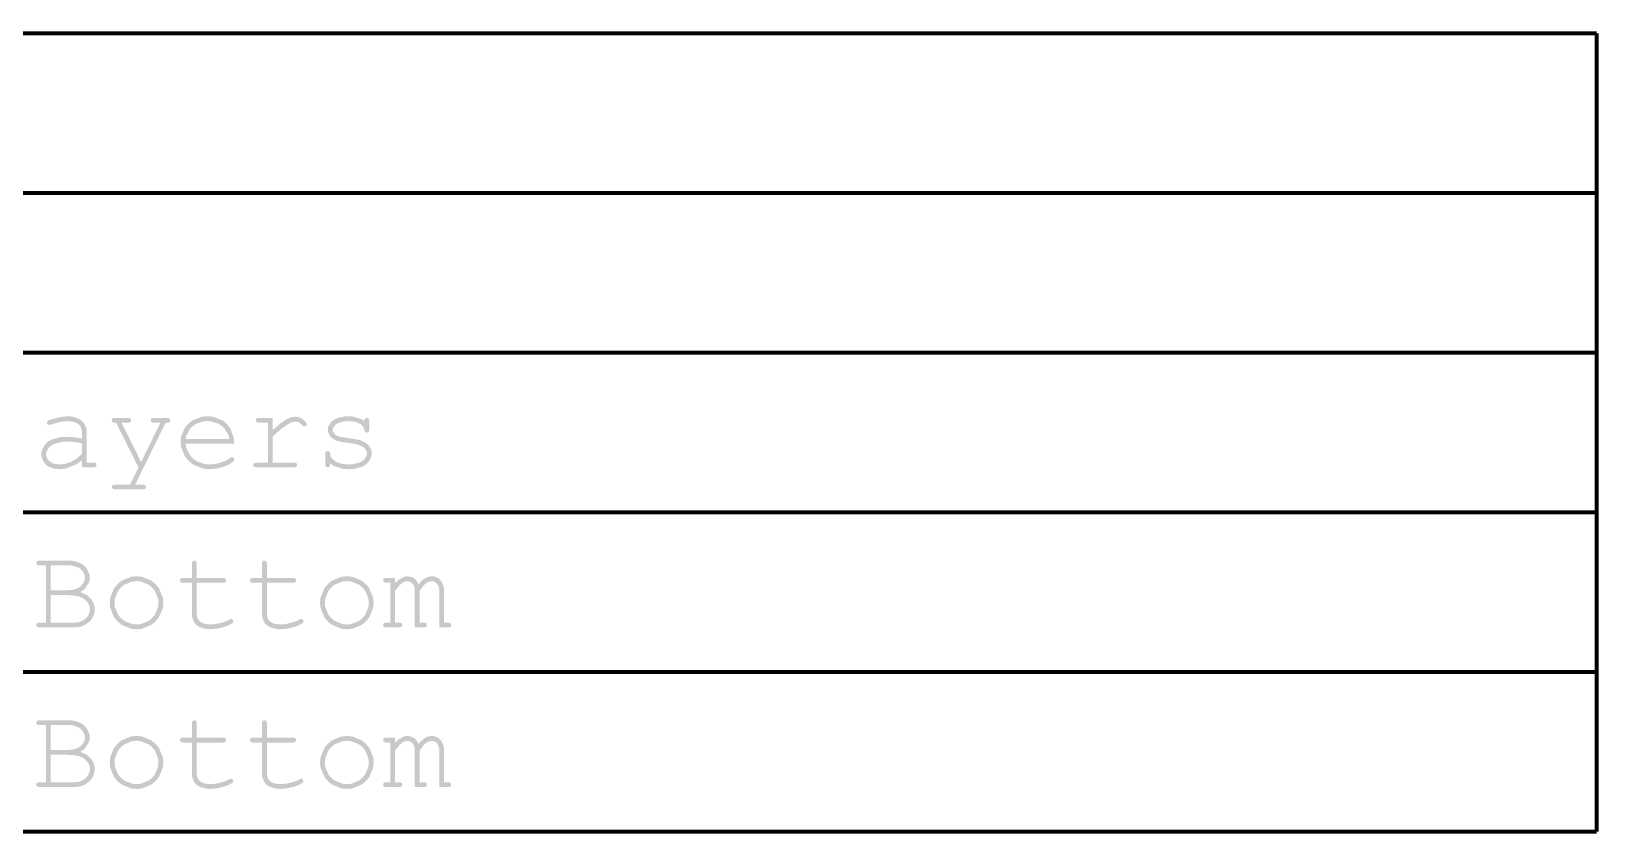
# Model space of a CAD drawing. Extents: x -5 to 272, y 7 to 75.
# Drawn here: x 231.8 to 272.04, y 54.26 to 74.86 of the extents above; entities that cross this region are included whole.
import ezdxf

# ---------------------------------------------------------------- set-up
doc = ezdxf.new("R2010")
doc.units = 0
doc.layers.add('DRILL_SYMBOLS', color=255, linetype='CONTINUOUS')

msp = doc.modelspace()

# ---------------------------------------------------------------- hatches: boundary and pattern name
at = {"layer": 'DRILL_SYMBOLS'}
for points in [[(233.093174, 63.665713), (233.093174, 63.842959), (232.956852, 63.744275), (232.670475, 63.631493), (232.52042, 63.617396), (232.415867, 63.624398), (232.243015, 63.680417), (232.174717, 63.729433), (232.120243, 63.788622), (232.057987, 63.925951), (232.050205, 64.004091), (232.060459, 64.090609), (232.14249, 64.246615), (232.214267, 64.316103), (232.305729, 64.374422), (232.545231, 64.441073), (232.693271, 64.449404), (232.781894, 64.446657), (232.877842, 64.438418), (232.981479, 64.424318), (233.093174, 64.403994), (233.093174, 64.603213), (233.069736, 64.697695), (232.999424, 64.778994), (232.882236, 64.835024), (232.718174, 64.853701), (232.545688, 64.832827), (232.315342, 64.770205), (232.27689, 64.759218), (232.255283, 64.755556), (232.233494, 64.759951), (232.215, 64.773134), (232.202366, 64.79291), (232.198154, 64.81708), (232.201816, 64.839419), (232.212803, 64.85663), (232.264438, 64.882631), (232.37833, 64.916689), (232.579014, 64.962832), (232.724033, 64.978213), (232.834079, 64.971026), (233.01572, 64.91353), (233.087314, 64.863222), (233.144352, 64.80385), (233.209537, 64.673845), (233.217685, 64.603213), (233.217685, 63.788759), (233.093174, 64.278017), (233.004184, 64.299624), (232.910068, 64.314638), (232.810825, 64.323427), (232.706455, 64.326357), (232.579746, 64.319124), (232.370273, 64.261263), (232.28751, 64.210634), (232.237522, 64.165316), (232.180393, 64.062044), (232.173252, 64.004091), (232.195041, 63.901552), (232.26041, 63.816591), (232.367527, 63.759463), (232.51456, 63.74042), (232.668552, 63.75635), (232.811191, 63.80414), (232.950168, 63.886721), (233.093174, 64.007021), (233.093174, 64.278017), (233.217685, 63.788759), (233.381748, 63.788759), (233.420566, 63.784548), (233.446201, 63.771914), (233.460483, 63.752321), (233.465244, 63.727236), (233.460483, 63.703066), (233.446201, 63.683291), (233.420566, 63.670107), (233.381748, 63.665713)], [(234.547764, 63.665713), (233.976475, 64.809755), (233.939853, 64.809755), (233.902134, 64.81415), (233.876865, 64.827334), (233.862583, 64.847109), (233.857822, 64.871279), (233.860203, 64.889406), (233.867344, 64.905703), (233.87833, 64.918886), (233.892246, 64.927675), (233.911838, 64.932619), (233.939853, 64.934267), (234.276767, 64.934267), (234.314487, 64.929873), (234.339756, 64.916689), (234.354038, 64.896547), (234.358799, 64.871279), (234.354038, 64.847109), (234.339756, 64.827334), (234.314487, 64.81415), (234.276767, 64.809755), (234.11124, 64.809755), (234.613682, 63.800478), (235.108799, 64.809755), (234.943271, 64.809755), (234.905552, 64.81415), (234.880283, 64.827334), (234.866001, 64.847475), (234.86124, 64.872744), (234.866001, 64.896914), (234.880283, 64.916689), (234.905552, 64.929873), (234.943271, 64.934267), (235.278721, 64.934267), (235.317539, 64.929873), (235.343174, 64.916689), (235.357456, 64.896547), (235.362217, 64.871279), (235.359287, 64.852968), (235.350498, 64.836123), (235.338047, 64.822756), (235.324131, 64.814882), (235.296299, 64.811037), (235.2421, 64.809755), (234.462803, 63.223353), (234.654697, 63.223353), (234.692417, 63.219141), (234.717685, 63.206507), (234.731968, 63.186915), (234.736728, 63.161829), (234.731968, 63.137659), (234.717685, 63.117884), (234.692417, 63.1047), (234.654697, 63.100306), (233.945713, 63.100306), (233.907993, 63.104517), (233.882725, 63.117151), (233.868442, 63.136744), (233.863682, 63.161829), (233.868442, 63.186915), (233.882725, 63.206507), (233.907993, 63.219141), (233.945713, 63.223353), (234.330967, 63.223353)], [(237.005771, 64.270693), (235.751865, 64.270693), (235.776447, 64.157122), (235.876423, 63.964861), (235.951816, 63.886171), (236.040668, 63.822405), (236.24831, 63.749529), (236.3671, 63.74042), (236.508091, 63.751772), (236.655674, 63.78583), (236.792637, 63.838564), (236.901767, 63.905947), (236.927768, 63.922426), (236.950107, 63.92792), (236.97208, 63.923342), (236.991123, 63.909609), (237.004307, 63.88965), (237.008701, 63.866396), (237.002842, 63.84186), (236.985264, 63.818056), (236.887668, 63.747194), (236.735508, 63.681093), (236.553684, 63.63332), (236.3671, 63.617396), (236.215442, 63.630349), (235.951404, 63.733975), (235.839023, 63.824648), (235.746418, 63.933733), (235.640583, 64.184588), (235.627353, 64.326357), (235.639759, 64.455629), (235.739002, 64.68561), (235.82584, 64.786318), (235.930988, 64.870272), (236.176716, 64.966219), (236.317295, 64.978213), (236.46149, 64.965899), (236.709781, 64.867388), (236.813877, 64.781191), (236.898929, 64.675402), (236.88126, 64.395205), (236.855488, 64.492251), (236.759174, 64.657778), (236.688633, 64.726259), (236.606922, 64.782015), (236.421253, 64.845736), (236.317295, 64.853701), (236.213382, 64.845827), (236.02808, 64.782839), (235.946689, 64.727724), (235.876377, 64.659701), (235.779697, 64.493441), (235.75333, 64.395205), (236.88126, 64.395205), (236.898929, 64.675402), (236.994877, 64.420153)], [(237.993076, 64.934267), (237.993076, 64.62372), (238.203098, 64.801882), (238.352695, 64.902773), (238.467502, 64.949465), (238.573154, 64.965029), (238.679172, 64.946535), (238.7775, 64.891054), (238.848362, 64.826052), (238.871982, 64.778994), (238.867405, 64.753542), (238.853672, 64.732851), (238.832981, 64.719118), (238.807529, 64.714541), (238.793979, 64.715822), (238.782627, 64.719668), (238.767978, 64.730471), (238.744541, 64.752627), (238.696567, 64.795839), (238.655185, 64.822939), (238.617466, 64.837221), (238.580478, 64.841982), (238.491672, 64.825869), (238.386387, 64.777529), (238.231296, 64.666567), (237.993076, 64.462588), (237.993076, 63.788759), (238.537998, 63.788759), (238.576816, 63.784548), (238.602451, 63.771914), (238.616733, 63.752321), (238.621494, 63.727236), (238.616733, 63.703066), (238.602451, 63.683291), (238.576816, 63.670107), (238.537998, 63.665713), (237.572666, 63.665713), (237.534946, 63.669924), (237.509678, 63.682558), (237.495395, 63.701784), (237.490635, 63.725771), (237.495212, 63.748659), (237.508945, 63.767519), (237.534031, 63.780153), (237.572666, 63.784365), (237.870029, 63.784365), (237.870029, 64.809755), (237.642978, 64.809755), (237.605259, 64.81415), (237.57999, 64.827334), (237.565708, 64.847475), (237.560947, 64.872744), (237.565525, 64.896914), (237.579258, 64.916689), (237.604343, 64.929873), (237.642978, 64.934267)], [(240.34708, 64.853701), (240.351475, 64.890322), (240.364658, 64.915224), (240.384433, 64.929506), (240.408603, 64.934267), (240.433872, 64.929506), (240.454014, 64.915224), (240.467197, 64.889589), (240.471592, 64.850771), (240.471592, 64.639834), (240.467197, 64.602114), (240.454014, 64.576845), (240.433872, 64.562563), (240.408603, 64.557802), (240.385715, 64.561831), (240.366855, 64.573916), (240.353489, 64.595156), (240.34708, 64.62665), (240.31998, 64.70685), (240.25626, 64.77167), (240.116733, 64.833193), (239.938389, 64.853701), (239.840885, 64.848482), (239.680485, 64.806734), (239.617588, 64.770205), (239.552768, 64.703554), (239.531162, 64.62958), (239.537571, 64.587465), (239.58884, 64.514223), (239.633701, 64.483095), (239.735508, 64.44684), (239.900303, 64.420107), (240.117466, 64.390444), (240.25626, 64.357119), (240.380222, 64.295962), (240.46793, 64.215029), (240.520115, 64.120546), (240.53751, 64.01874), (240.52808, 63.942522), (240.45264, 63.802996), (240.386631, 63.739687), (240.302402, 63.686185), (240.081211, 63.625039), (239.944248, 63.617396), (239.805088, 63.626641), (239.566318, 63.700604), (239.466709, 63.765322), (239.465244, 63.724306), (239.46085, 63.700869), (239.45261, 63.687319), (239.439609, 63.675966), (239.423313, 63.668276), (239.405185, 63.665713), (239.381016, 63.670473), (239.36124, 63.684755), (239.348057, 63.710024), (239.343662, 63.747744), (239.343662, 64.001162), (239.347873, 64.038881), (239.360508, 64.06415), (239.3801, 64.078432), (239.405185, 64.083193), (239.429538, 64.078615), (239.449863, 64.064882), (239.463596, 64.043459), (239.468174, 64.01581), (239.476597, 63.953921), (239.501865, 63.903017), (239.568332, 63.838747), (239.665195, 63.786562), (239.78989, 63.751955), (239.939853, 63.74042), (240.05228, 63.746004), (240.230991, 63.790682), (240.297275, 63.829775), (240.348545, 63.875094), (240.407139, 63.969576), (240.414463, 64.01874), (240.407047, 64.073031), (240.347721, 64.164583), (240.29581, 64.201845), (240.148411, 64.25934), (239.946445, 64.29413), (239.749607, 64.32123), (239.617588, 64.355654), (239.528965, 64.403261), (239.462314, 64.469912), (239.420566, 64.549013), (239.40665, 64.633974), (239.416355, 64.709002), (239.493992, 64.834612), (239.561924, 64.885195), (239.643314, 64.92589), (239.828617, 64.972399), (239.932529, 64.978213), (240.05402, 64.970431), (240.261295, 64.908175)], [(232.170127, 59.679237), (232.915732, 59.679237), (233.026694, 59.692421), (233.122275, 59.731972), (233.199546, 59.790932), (233.255576, 59.862343), (233.289634, 59.941444), (233.300986, 60.023476), (233.28469, 60.115761), (233.235801, 60.205116), (233.157981, 60.282387), (233.054893, 60.338417), (232.917197, 60.372475), (232.735557, 60.383827), (232.293174, 60.383827), (232.293174, 59.679237), (232.170127, 59.679237), (232.170127, 61.147011), (232.0046, 61.147011), (231.96688, 61.151222), (231.941611, 61.163857), (231.927329, 61.183449), (231.922568, 61.208534), (231.927329, 61.23362), (231.941611, 61.253212), (231.96688, 61.265846), (232.0046, 61.270058), (232.778037, 61.270058), (232.887671, 61.261772), (233.074805, 61.195488), (233.152305, 61.137489), (233.21543, 61.068321), (233.287574, 60.912682), (233.296592, 60.82621), (233.281486, 60.718819), (233.160636, 60.536446), (233.054893, 60.461464), (232.983115, 60.559608), (233.062583, 60.609779), (233.122275, 60.678261), (233.159629, 60.75663), (233.17208, 60.836464), (233.165305, 60.893181), (233.111106, 60.999748), (233.063682, 61.049599), (233.005363, 61.092217), (232.864005, 61.140923), (232.780967, 61.147011), (232.293174, 61.147011), (232.293174, 60.508339), (232.728232, 60.508339), (232.861533, 60.521156), (232.983115, 60.559608), (233.054893, 60.461464), (233.221152, 60.381264), (233.336143, 60.278358), (233.403159, 60.158241), (233.425498, 60.026405), (233.41085, 59.908669), (233.366904, 59.801552), (233.292747, 59.707253), (233.187461, 59.627968), (233.061301, 59.574135), (232.924521, 59.556191), (232.0046, 59.556191), (231.96688, 59.560585), (231.941611, 59.573769), (231.927329, 59.593544), (231.922568, 59.617714), (231.927329, 59.642799), (231.941611, 59.662392), (231.96688, 59.675026), (232.0046, 59.679237)], [(236.043174, 60.824745), (236.711143, 60.824745), (236.748862, 60.820351), (236.774131, 60.807167), (236.788413, 60.787025), (236.793174, 60.761757), (236.788413, 60.737587), (236.774131, 60.717812), (236.748862, 60.704628), (236.711143, 60.700233), (236.043174, 60.700233), (236.043174, 59.881386), (236.064597, 59.783241), (236.128867, 59.702675), (236.234519, 59.648842), (236.380088, 59.630898), (236.509727, 59.640236), (236.649619, 59.668251), (236.778525, 59.707985), (236.875205, 59.75248), (236.901938, 59.766762), (236.923545, 59.771523), (236.945518, 59.766945), (236.964561, 59.753212), (236.977744, 59.733253), (236.982139, 59.709999), (236.977378, 59.688759), (236.963096, 59.668983), (236.882712, 59.618629), (236.735312, 59.564247), (236.558249, 59.521967), (236.388877, 59.507874), (236.286704, 59.514189), (236.115317, 59.564715), (236.046104, 59.608925), (235.990348, 59.663857), (235.926627, 59.800087), (235.918662, 59.881386), (235.918662, 60.700233), (235.691611, 60.700233), (235.653892, 60.704628), (235.628623, 60.717812), (235.614341, 60.737953), (235.60958, 60.763222), (235.614341, 60.787392), (235.628623, 60.807167), (235.653892, 60.820351), (235.691611, 60.824745), (235.918662, 60.824745), (235.918662, 61.188026), (235.923057, 61.225746), (235.93624, 61.251015), (235.956016, 61.265297), (235.980186, 61.270058), (236.005454, 61.265297), (236.025596, 61.251015), (236.038779, 61.225746), (236.043174, 61.188026)], [(237.843467, 60.824745), (238.511436, 60.824745), (238.549155, 60.820351), (238.574424, 60.807167), (238.588706, 60.787025), (238.593467, 60.761757), (238.588706, 60.737587), (238.574424, 60.717812), (238.549155, 60.704628), (238.511436, 60.700233), (237.843467, 60.700233), (237.843467, 59.881386), (237.86489, 59.783241), (237.92916, 59.702675), (238.034812, 59.648842), (238.180381, 59.630898), (238.31002, 59.640236), (238.449912, 59.668251), (238.578818, 59.707985), (238.675498, 59.75248), (238.702231, 59.766762), (238.723838, 59.771523), (238.745811, 59.766945), (238.764854, 59.753212), (238.778037, 59.733253), (238.782432, 59.709999), (238.777671, 59.688759), (238.763389, 59.668983), (238.683005, 59.618629), (238.535605, 59.564247), (238.358542, 59.521967), (238.18917, 59.507874), (238.086997, 59.514189), (237.91561, 59.564715), (237.846396, 59.608925), (237.790641, 59.663857), (237.72692, 59.800087), (237.718955, 59.881386), (237.718955, 60.700233), (237.491904, 60.700233), (237.454185, 60.704628), (237.428916, 60.717812), (237.414634, 60.737953), (237.409873, 60.763222), (237.414634, 60.787392), (237.428916, 60.807167), (237.454185, 60.820351), (237.491904, 60.824745), (237.718955, 60.824745), (237.718955, 61.188026), (237.72335, 61.225746), (237.736533, 61.251015), (237.756309, 61.265297), (237.780479, 61.270058), (237.805747, 61.265297), (237.825889, 61.251015), (237.839072, 61.225746), (237.843467, 61.188026)], [(235.183311, 60.187538), (235.170722, 60.05204), (235.070014, 59.811806), (235.058799, 60.187538), (235.048499, 60.298958), (234.966102, 60.495979), (234.894004, 60.581581), (234.807258, 60.652718), (234.607673, 60.734016), (234.494834, 60.744179), (234.381995, 60.733971), (234.18241, 60.652306), (234.095664, 60.580849), (234.023566, 60.495018), (233.941169, 60.298363), (233.930869, 60.187538), (233.941169, 60.077309), (234.023566, 59.88102), (234.095664, 59.79496), (234.18241, 59.723183), (234.381995, 59.641151), (234.494834, 59.630898), (234.607673, 59.641106), (234.807258, 59.722771), (234.894004, 59.794228), (234.966102, 59.880058), (235.048499, 60.076714), (235.058799, 60.187538), (235.070014, 59.811806), (234.981895, 59.707069), (234.876014, 59.619921), (234.633216, 59.520323), (234.496299, 59.507874), (234.358146, 59.520369), (234.114249, 59.620333), (234.008506, 59.707802), (233.920707, 59.812767), (233.820365, 60.052635), (233.807822, 60.187538), (233.820365, 60.323082), (233.920707, 60.563683), (234.008506, 60.668739), (234.114249, 60.756218), (234.358146, 60.856194), (234.496299, 60.868691), (234.633216, 60.856239), (234.876014, 60.75663), (234.981895, 60.669472), (235.070014, 60.564644), (235.170722, 60.323677)], [(240.584189, 60.187538), (240.571601, 60.05204), (240.470893, 59.811806), (240.459678, 60.187538), (240.449378, 60.298958), (240.366981, 60.495979), (240.294883, 60.581581), (240.208137, 60.652718), (240.008552, 60.734016), (239.895713, 60.744179), (239.782874, 60.733971), (239.583289, 60.652306), (239.496543, 60.580849), (239.424445, 60.495018), (239.342048, 60.298363), (239.331748, 60.187538), (239.342048, 60.077309), (239.424445, 59.88102), (239.496543, 59.79496), (239.583289, 59.723183), (239.782874, 59.641151), (239.895713, 59.630898), (240.008552, 59.641106), (240.208137, 59.722771), (240.294883, 59.794228), (240.366981, 59.880058), (240.449378, 60.076714), (240.459678, 60.187538), (240.470893, 59.811806), (240.382773, 59.707069), (240.276893, 59.619921), (240.034095, 59.520323), (239.897178, 59.507874), (239.759025, 59.520369), (239.515128, 59.620333), (239.409385, 59.707802), (239.321586, 59.812767), (239.221244, 60.052635), (239.208701, 60.187538), (239.221244, 60.323082), (239.321586, 60.563683), (239.409385, 60.668739), (239.515128, 60.756218), (239.759025, 60.856194), (239.897178, 60.868691), (240.034095, 60.856239), (240.276893, 60.75663), (240.382773, 60.669472), (240.470893, 60.564644), (240.571601, 60.323677)], [(241.136436, 60.824745), (241.136436, 60.700233), (241.214896, 60.773933), (241.372367, 60.858162), (241.451377, 60.868691), (241.540732, 60.856056), (241.618369, 60.818153), (241.684287, 60.754616), (241.738486, 60.665077), (241.821067, 60.754616), (241.904746, 60.818153), (241.989158, 60.856056), (242.073936, 60.868691), (242.137198, 60.863289), (242.2434, 60.820076), (242.286338, 60.782265), (242.33184, 60.725319), (242.383842, 60.603737), (242.390342, 60.539101), (242.390342, 59.679237), (242.494346, 59.679237), (242.532065, 59.675026), (242.557334, 59.662392), (242.571616, 59.642799), (242.576377, 59.617714), (242.571616, 59.593544), (242.557334, 59.573769), (242.532065, 59.560585), (242.494346, 59.556191), (242.267295, 59.556191), (242.267295, 60.527382), (242.253013, 60.613075), (242.210166, 60.682655), (242.148643, 60.728798), (242.07833, 60.744179), (242.009116, 60.731545), (241.93624, 60.693642), (241.856406, 60.618752), (241.766318, 60.495155), (241.766318, 59.679237), (241.868857, 59.679237), (241.906577, 59.675026), (241.931846, 59.662392), (241.946128, 59.642799), (241.950889, 59.617714), (241.946128, 59.593544), (241.931846, 59.573769), (241.906577, 59.560585), (241.868857, 59.556191), (241.641807, 59.556191), (241.641807, 60.518593), (241.627341, 60.608131), (241.583945, 60.680458), (241.522605, 60.728249), (241.454307, 60.744179), (241.388755, 60.733559), (241.323936, 60.701698), (241.232383, 60.620033), (241.136436, 60.495155), (241.136436, 59.679237), (241.240439, 59.679237), (241.278159, 59.675026), (241.303428, 59.662392), (241.31771, 59.642799), (241.322471, 59.617714), (241.31771, 59.593544), (241.303428, 59.573769), (241.278159, 59.560585), (241.240439, 59.556191), (240.909385, 59.556191), (240.871665, 59.560585), (240.846396, 59.573769), (240.832114, 59.593544), (240.827354, 59.617714), (240.832114, 59.642799), (240.846396, 59.662392), (240.871665, 59.675026), (240.909385, 59.679237), (241.013389, 59.679237), (241.013389, 60.700233), (240.909385, 60.700233), (240.871665, 60.704628), (240.846396, 60.717812), (240.832114, 60.737953), (240.827354, 60.763222), (240.832114, 60.787392), (240.846396, 60.807167), (240.871665, 60.820351), (240.909385, 60.824745)], [(232.170127, 55.579237), (232.915732, 55.579237), (233.026694, 55.592421), (233.122275, 55.631972), (233.199546, 55.690932), (233.255576, 55.762343), (233.289634, 55.841444), (233.300986, 55.923476), (233.28469, 56.015761), (233.235801, 56.105116), (233.157981, 56.182387), (233.054893, 56.238417), (232.917197, 56.272475), (232.735557, 56.283827), (232.293174, 56.283827), (232.293174, 55.579237), (232.170127, 55.579237), (232.170127, 57.047011), (232.0046, 57.047011), (231.96688, 57.051222), (231.941611, 57.063857), (231.927329, 57.083449), (231.922568, 57.108534), (231.927329, 57.13362), (231.941611, 57.153212), (231.96688, 57.165846), (232.0046, 57.170058), (232.778037, 57.170058), (232.887671, 57.161772), (233.074805, 57.095488), (233.152305, 57.037489), (233.21543, 56.968321), (233.287574, 56.812682), (233.296592, 56.72621), (233.281486, 56.618819), (233.160636, 56.436446), (233.054893, 56.361464), (232.983115, 56.459608), (233.062583, 56.509779), (233.122275, 56.578261), (233.159629, 56.65663), (233.17208, 56.736464), (233.165305, 56.793181), (233.111106, 56.899748), (233.063682, 56.949599), (233.005363, 56.992217), (232.864005, 57.040923), (232.780967, 57.047011), (232.293174, 57.047011), (232.293174, 56.408339), (232.728232, 56.408339), (232.861533, 56.421156), (232.983115, 56.459608), (233.054893, 56.361464), (233.221152, 56.281264), (233.336143, 56.178358), (233.403159, 56.058241), (233.425498, 55.926405), (233.41085, 55.808669), (233.366904, 55.701552), (233.292747, 55.607253), (233.187461, 55.527968), (233.061301, 55.474135), (232.924521, 55.456191), (232.0046, 55.456191), (231.96688, 55.460585), (231.941611, 55.473769), (231.927329, 55.493544), (231.922568, 55.517714), (231.927329, 55.542799), (231.941611, 55.562392), (231.96688, 55.575026), (232.0046, 55.579237)], [(236.043174, 56.724745), (236.711143, 56.724745), (236.748862, 56.720351), (236.774131, 56.707167), (236.788413, 56.687025), (236.793174, 56.661757), (236.788413, 56.637587), (236.774131, 56.617812), (236.748862, 56.604628), (236.711143, 56.600233), (236.043174, 56.600233), (236.043174, 55.781386), (236.064597, 55.683241), (236.128867, 55.602675), (236.234519, 55.548842), (236.380088, 55.530898), (236.509727, 55.540236), (236.649619, 55.568251), (236.778525, 55.607985), (236.875205, 55.65248), (236.901938, 55.666762), (236.923545, 55.671523), (236.945518, 55.666945), (236.964561, 55.653212), (236.977744, 55.633253), (236.982139, 55.609999), (236.977378, 55.588759), (236.963096, 55.568983), (236.882712, 55.518629), (236.735312, 55.464247), (236.558249, 55.421967), (236.388877, 55.407874), (236.286704, 55.414189), (236.115317, 55.464715), (236.046104, 55.508925), (235.990348, 55.563857), (235.926627, 55.700087), (235.918662, 55.781386), (235.918662, 56.600233), (235.691611, 56.600233), (235.653892, 56.604628), (235.628623, 56.617812), (235.614341, 56.637953), (235.60958, 56.663222), (235.614341, 56.687392), (235.628623, 56.707167), (235.653892, 56.720351), (235.691611, 56.724745), (235.918662, 56.724745), (235.918662, 57.088026), (235.923057, 57.125746), (235.93624, 57.151015), (235.956016, 57.165297), (235.980186, 57.170058), (236.005454, 57.165297), (236.025596, 57.151015), (236.038779, 57.125746), (236.043174, 57.088026)], [(237.843467, 56.724745), (238.511436, 56.724745), (238.549155, 56.720351), (238.574424, 56.707167), (238.588706, 56.687025), (238.593467, 56.661757), (238.588706, 56.637587), (238.574424, 56.617812), (238.549155, 56.604628), (238.511436, 56.600233), (237.843467, 56.600233), (237.843467, 55.781386), (237.86489, 55.683241), (237.92916, 55.602675), (238.034812, 55.548842), (238.180381, 55.530898), (238.31002, 55.540236), (238.449912, 55.568251), (238.578818, 55.607985), (238.675498, 55.65248), (238.702231, 55.666762), (238.723838, 55.671523), (238.745811, 55.666945), (238.764854, 55.653212), (238.778037, 55.633253), (238.782432, 55.609999), (238.777671, 55.588759), (238.763389, 55.568983), (238.683005, 55.518629), (238.535605, 55.464247), (238.358542, 55.421967), (238.18917, 55.407874), (238.086997, 55.414189), (237.91561, 55.464715), (237.846396, 55.508925), (237.790641, 55.563857), (237.72692, 55.700087), (237.718955, 55.781386), (237.718955, 56.600233), (237.491904, 56.600233), (237.454185, 56.604628), (237.428916, 56.617812), (237.414634, 56.637953), (237.409873, 56.663222), (237.414634, 56.687392), (237.428916, 56.707167), (237.454185, 56.720351), (237.491904, 56.724745), (237.718955, 56.724745), (237.718955, 57.088026), (237.72335, 57.125746), (237.736533, 57.151015), (237.756309, 57.165297), (237.780479, 57.170058), (237.805747, 57.165297), (237.825889, 57.151015), (237.839072, 57.125746), (237.843467, 57.088026)], [(235.183311, 56.087538), (235.170722, 55.95204), (235.070014, 55.711806), (235.058799, 56.087538), (235.048499, 56.198958), (234.966102, 56.395979), (234.894004, 56.481581), (234.807258, 56.552718), (234.607673, 56.634016), (234.494834, 56.644179), (234.381995, 56.633971), (234.18241, 56.552306), (234.095664, 56.480849), (234.023566, 56.395018), (233.941169, 56.198363), (233.930869, 56.087538), (233.941169, 55.977309), (234.023566, 55.78102), (234.095664, 55.69496), (234.18241, 55.623183), (234.381995, 55.541151), (234.494834, 55.530898), (234.607673, 55.541106), (234.807258, 55.622771), (234.894004, 55.694228), (234.966102, 55.780058), (235.048499, 55.976714), (235.058799, 56.087538), (235.070014, 55.711806), (234.981895, 55.607069), (234.876014, 55.519921), (234.633216, 55.420323), (234.496299, 55.407874), (234.358146, 55.420369), (234.114249, 55.520333), (234.008506, 55.607802), (233.920707, 55.712767), (233.820365, 55.952635), (233.807822, 56.087538), (233.820365, 56.223082), (233.920707, 56.463683), (234.008506, 56.568739), (234.114249, 56.656218), (234.358146, 56.756194), (234.496299, 56.768691), (234.633216, 56.756239), (234.876014, 56.65663), (234.981895, 56.569472), (235.070014, 56.464644), (235.170722, 56.223677)], [(240.584189, 56.087538), (240.571601, 55.95204), (240.470893, 55.711806), (240.459678, 56.087538), (240.449378, 56.198958), (240.366981, 56.395979), (240.294883, 56.481581), (240.208137, 56.552718), (240.008552, 56.634016), (239.895713, 56.644179), (239.782874, 56.633971), (239.583289, 56.552306), (239.496543, 56.480849), (239.424445, 56.395018), (239.342048, 56.198363), (239.331748, 56.087538), (239.342048, 55.977309), (239.424445, 55.78102), (239.496543, 55.69496), (239.583289, 55.623183), (239.782874, 55.541151), (239.895713, 55.530898), (240.008552, 55.541106), (240.208137, 55.622771), (240.294883, 55.694228), (240.366981, 55.780058), (240.449378, 55.976714), (240.459678, 56.087538), (240.470893, 55.711806), (240.382773, 55.607069), (240.276893, 55.519921), (240.034095, 55.420323), (239.897178, 55.407874), (239.759025, 55.420369), (239.515128, 55.520333), (239.409385, 55.607802), (239.321586, 55.712767), (239.221244, 55.952635), (239.208701, 56.087538), (239.221244, 56.223082), (239.321586, 56.463683), (239.409385, 56.568739), (239.515128, 56.656218), (239.759025, 56.756194), (239.897178, 56.768691), (240.034095, 56.756239), (240.276893, 56.65663), (240.382773, 56.569472), (240.470893, 56.464644), (240.571601, 56.223677)], [(241.136436, 56.724745), (241.136436, 56.600233), (241.214896, 56.673933), (241.372367, 56.758162), (241.451377, 56.768691), (241.540732, 56.756056), (241.618369, 56.718153), (241.684287, 56.654616), (241.738486, 56.565077), (241.821067, 56.654616), (241.904746, 56.718153), (241.989158, 56.756056), (242.073936, 56.768691), (242.137198, 56.763289), (242.2434, 56.720076), (242.286338, 56.682265), (242.33184, 56.625319), (242.383842, 56.503737), (242.390342, 56.439101), (242.390342, 55.579237), (242.494346, 55.579237), (242.532065, 55.575026), (242.557334, 55.562392), (242.571616, 55.542799), (242.576377, 55.517714), (242.571616, 55.493544), (242.557334, 55.473769), (242.532065, 55.460585), (242.494346, 55.456191), (242.267295, 55.456191), (242.267295, 56.427382), (242.253013, 56.513075), (242.210166, 56.582655), (242.148643, 56.628798), (242.07833, 56.644179), (242.009116, 56.631545), (241.93624, 56.593642), (241.856406, 56.518752), (241.766318, 56.395155), (241.766318, 55.579237), (241.868857, 55.579237), (241.906577, 55.575026), (241.931846, 55.562392), (241.946128, 55.542799), (241.950889, 55.517714), (241.946128, 55.493544), (241.931846, 55.473769), (241.906577, 55.460585), (241.868857, 55.456191), (241.641807, 55.456191), (241.641807, 56.418593), (241.627341, 56.508131), (241.583945, 56.580458), (241.522605, 56.628249), (241.454307, 56.644179), (241.388755, 56.633559), (241.323936, 56.601698), (241.232383, 56.520033), (241.136436, 56.395155), (241.136436, 55.579237), (241.240439, 55.579237), (241.278159, 55.575026), (241.303428, 55.562392), (241.31771, 55.542799), (241.322471, 55.517714), (241.31771, 55.493544), (241.303428, 55.473769), (241.278159, 55.460585), (241.240439, 55.456191), (240.909385, 55.456191), (240.871665, 55.460585), (240.846396, 55.473769), (240.832114, 55.493544), (240.827354, 55.517714), (240.832114, 55.542799), (240.846396, 55.562392), (240.871665, 55.575026), (240.909385, 55.579237), (241.013389, 55.579237), (241.013389, 56.600233), (240.909385, 56.600233), (240.871665, 56.604628), (240.846396, 56.617812), (240.832114, 56.637953), (240.827354, 56.663222), (240.832114, 56.687392), (240.846396, 56.707167), (240.871665, 56.720351), (240.909385, 56.724745)]]:
    msp.add_hatch(color=7, dxfattribs=at).paths.add_polyline_path(points)

# ---------------------------------------------------------------- linework, layer by layer
at = {"layer": 'DRILL_SYMBOLS', "color": 7}
for points, const_width in [([(271.989854, 74.81), (115.384, 74.81)], 0.1), ([(271.989854, 54.31), (271.989854, 74.81)], 0.1), ([(115.384, 70.71), (271.989854, 70.71)], 0.1), ([(115.384, 66.61), (271.989854, 66.61)], 0.1), ([(271.989854, 66.61), (271.989854, 54.31)], 0.1), ([(233.093174, 63.665713), (233.093174, 63.842959), (232.956852, 63.744275), (232.670475, 63.631493), (232.52042, 63.617396), (232.415867, 63.624398), (232.243015, 63.680417), (232.174717, 63.729433), (232.120243, 63.788622), (232.057987, 63.925951), (232.050205, 64.004091), (232.060459, 64.090609), (232.14249, 64.246615), (232.214267, 64.316103), (232.305729, 64.374422), (232.545231, 64.441073), (232.693271, 64.449404), (232.781894, 64.446657), (232.877842, 64.438418), (232.981479, 64.424318), (233.093174, 64.403994), (233.093174, 64.603213), (233.069736, 64.697695), (232.999424, 64.778994), (232.882236, 64.835024), (232.718174, 64.853701), (232.545688, 64.832827), (232.315342, 64.770205), (232.27689, 64.759218), (232.255283, 64.755556), (232.233494, 64.759951), (232.215, 64.773134), (232.202366, 64.79291), (232.198154, 64.81708), (232.201816, 64.839419), (232.212803, 64.85663), (232.264438, 64.882631), (232.37833, 64.916689), (232.579014, 64.962832), (232.724033, 64.978213), (232.834079, 64.971026), (233.01572, 64.91353), (233.087314, 64.863222), (233.144352, 64.80385), (233.209537, 64.673845), (233.217685, 64.603213), (233.217685, 63.788759), (233.093174, 64.278017), (233.004184, 64.299624), (232.910068, 64.314638), (232.810825, 64.323427), (232.706455, 64.326357), (232.579746, 64.319124), (232.370273, 64.261263), (232.28751, 64.210634), (232.237522, 64.165316), (232.180393, 64.062044), (232.173252, 64.004091), (232.195041, 63.901552), (232.26041, 63.816591), (232.367527, 63.759463), (232.51456, 63.74042), (232.668552, 63.75635), (232.811191, 63.80414), (232.950168, 63.886721), (233.093174, 64.007021), (233.093174, 64.278017), (233.217685, 63.788759), (233.381748, 63.788759), (233.420566, 63.784548), (233.446201, 63.771914), (233.460483, 63.752321), (233.465244, 63.727236), (233.460483, 63.703066), (233.446201, 63.683291), (233.420566, 63.670107), (233.381748, 63.665713), (233.093174, 63.665713)], 0.000001), ([(234.547764, 63.665713), (233.976475, 64.809755), (233.939853, 64.809755), (233.902134, 64.81415), (233.876865, 64.827334), (233.862583, 64.847109), (233.857822, 64.871279), (233.860203, 64.889406), (233.867344, 64.905703), (233.87833, 64.918886), (233.892246, 64.927675), (233.911838, 64.932619), (233.939853, 64.934267), (234.276767, 64.934267), (234.314487, 64.929873), (234.339756, 64.916689), (234.354038, 64.896547), (234.358799, 64.871279), (234.354038, 64.847109), (234.339756, 64.827334), (234.314487, 64.81415), (234.276767, 64.809755), (234.11124, 64.809755), (234.613682, 63.800478), (235.108799, 64.809755), (234.943271, 64.809755), (234.905552, 64.81415), (234.880283, 64.827334), (234.866001, 64.847475), (234.86124, 64.872744), (234.866001, 64.896914), (234.880283, 64.916689), (234.905552, 64.929873), (234.943271, 64.934267), (235.278721, 64.934267), (235.317539, 64.929873), (235.343174, 64.916689), (235.357456, 64.896547), (235.362217, 64.871279), (235.359287, 64.852968), (235.350498, 64.836123), (235.338047, 64.822756), (235.324131, 64.814882), (235.296299, 64.811037), (235.2421, 64.809755), (234.462803, 63.223353), (234.654697, 63.223353), (234.692417, 63.219141), (234.717685, 63.206507), (234.731968, 63.186915), (234.736728, 63.161829), (234.731968, 63.137659), (234.717685, 63.117884), (234.692417, 63.1047), (234.654697, 63.100306), (233.945713, 63.100306), (233.907993, 63.104517), (233.882725, 63.117151), (233.868442, 63.136744), (233.863682, 63.161829), (233.868442, 63.186915), (233.882725, 63.206507), (233.907993, 63.219141), (233.945713, 63.223353), (234.330967, 63.223353), (234.547764, 63.665713)], 0.000001), ([(237.005771, 64.270693), (235.751865, 64.270693), (235.776447, 64.157122), (235.876423, 63.964861), (235.951816, 63.886171), (236.040668, 63.822405), (236.24831, 63.749529), (236.3671, 63.74042), (236.508091, 63.751772), (236.655674, 63.78583), (236.792637, 63.838564), (236.901767, 63.905947), (236.927768, 63.922426), (236.950107, 63.92792), (236.97208, 63.923342), (236.991123, 63.909609), (237.004307, 63.88965), (237.008701, 63.866396), (237.002842, 63.84186), (236.985264, 63.818056), (236.887668, 63.747194), (236.735508, 63.681093), (236.553684, 63.63332), (236.3671, 63.617396), (236.215442, 63.630349), (235.951404, 63.733975), (235.839023, 63.824648), (235.746418, 63.933733), (235.640583, 64.184588), (235.627353, 64.326357), (235.639759, 64.455629), (235.739002, 64.68561), (235.82584, 64.786318), (235.930988, 64.870272), (236.176716, 64.966219), (236.317295, 64.978213), (236.46149, 64.965899), (236.709781, 64.867388), (236.813877, 64.781191), (236.898929, 64.675402), (236.88126, 64.395205), (236.855488, 64.492251), (236.759174, 64.657778), (236.688633, 64.726259), (236.606922, 64.782015), (236.421253, 64.845736), (236.317295, 64.853701), (236.213382, 64.845827), (236.02808, 64.782839), (235.946689, 64.727724), (235.876377, 64.659701), (235.779697, 64.493441), (235.75333, 64.395205), (236.88126, 64.395205), (236.898929, 64.675402), (236.994877, 64.420153), (237.005771, 64.270693)], 0.000001), ([(237.993076, 64.934267), (237.993076, 64.62372), (238.203098, 64.801882), (238.352695, 64.902773), (238.467502, 64.949465), (238.573154, 64.965029), (238.679172, 64.946535), (238.7775, 64.891054), (238.848362, 64.826052), (238.871982, 64.778994), (238.867405, 64.753542), (238.853672, 64.732851), (238.832981, 64.719118), (238.807529, 64.714541), (238.793979, 64.715822), (238.782627, 64.719668), (238.767978, 64.730471), (238.744541, 64.752627), (238.696567, 64.795839), (238.655185, 64.822939), (238.617466, 64.837221), (238.580478, 64.841982), (238.491672, 64.825869), (238.386387, 64.777529), (238.231296, 64.666567), (237.993076, 64.462588), (237.993076, 63.788759), (238.537998, 63.788759), (238.576816, 63.784548), (238.602451, 63.771914), (238.616733, 63.752321), (238.621494, 63.727236), (238.616733, 63.703066), (238.602451, 63.683291), (238.576816, 63.670107), (238.537998, 63.665713), (237.572666, 63.665713), (237.534946, 63.669924), (237.509678, 63.682558), (237.495395, 63.701784), (237.490635, 63.725771), (237.495212, 63.748659), (237.508945, 63.767519), (237.534031, 63.780153), (237.572666, 63.784365), (237.870029, 63.784365), (237.870029, 64.809755), (237.642978, 64.809755), (237.605259, 64.81415), (237.57999, 64.827334), (237.565708, 64.847475), (237.560947, 64.872744), (237.565525, 64.896914), (237.579258, 64.916689), (237.604343, 64.929873), (237.642978, 64.934267), (237.993076, 64.934267)], 0.000001), ([(240.34708, 64.853701), (240.351475, 64.890322), (240.364658, 64.915224), (240.384433, 64.929506), (240.408603, 64.934267), (240.433872, 64.929506), (240.454014, 64.915224), (240.467197, 64.889589), (240.471592, 64.850771), (240.471592, 64.639834), (240.467197, 64.602114), (240.454014, 64.576845), (240.433872, 64.562563), (240.408603, 64.557802), (240.385715, 64.561831), (240.366855, 64.573916), (240.353489, 64.595156), (240.34708, 64.62665), (240.31998, 64.70685), (240.25626, 64.77167), (240.116733, 64.833193), (239.938389, 64.853701), (239.840885, 64.848482), (239.680485, 64.806734), (239.617588, 64.770205), (239.552768, 64.703554), (239.531162, 64.62958), (239.537571, 64.587465), (239.58884, 64.514223), (239.633701, 64.483095), (239.735508, 64.44684), (239.900303, 64.420107), (240.117466, 64.390444), (240.25626, 64.357119), (240.380222, 64.295962), (240.46793, 64.215029), (240.520115, 64.120546), (240.53751, 64.01874), (240.52808, 63.942522), (240.45264, 63.802996), (240.386631, 63.739687), (240.302402, 63.686185), (240.081211, 63.625039), (239.944248, 63.617396), (239.805088, 63.626641), (239.566318, 63.700604), (239.466709, 63.765322), (239.465244, 63.724306), (239.46085, 63.700869), (239.45261, 63.687319), (239.439609, 63.675966), (239.423313, 63.668276), (239.405185, 63.665713), (239.381016, 63.670473), (239.36124, 63.684755), (239.348057, 63.710024), (239.343662, 63.747744), (239.343662, 64.001162), (239.347873, 64.038881), (239.360508, 64.06415), (239.3801, 64.078432), (239.405185, 64.083193), (239.429538, 64.078615), (239.449863, 64.064882), (239.463596, 64.043459), (239.468174, 64.01581), (239.476597, 63.953921), (239.501865, 63.903017), (239.568332, 63.838747), (239.665195, 63.786562), (239.78989, 63.751955), (239.939853, 63.74042), (240.05228, 63.746004), (240.230991, 63.790682), (240.297275, 63.829775), (240.348545, 63.875094), (240.407139, 63.969576), (240.414463, 64.01874), (240.407047, 64.073031), (240.347721, 64.164583), (240.29581, 64.201845), (240.148411, 64.25934), (239.946445, 64.29413), (239.749607, 64.32123), (239.617588, 64.355654), (239.528965, 64.403261), (239.462314, 64.469912), (239.420566, 64.549013), (239.40665, 64.633974), (239.416355, 64.709002), (239.493992, 64.834612), (239.561924, 64.885195), (239.643314, 64.92589), (239.828617, 64.972399), (239.932529, 64.978213), (240.05402, 64.970431), (240.261295, 64.908175), (240.34708, 64.853701)], 0.000001), ([(115.384, 62.51), (271.989854, 62.51)], 0.1), ([(232.170127, 59.679237), (232.915732, 59.679237), (233.026694, 59.692421), (233.122275, 59.731972), (233.199546, 59.790932), (233.255576, 59.862343), (233.289634, 59.941444), (233.300986, 60.023476), (233.28469, 60.115761), (233.235801, 60.205116), (233.157981, 60.282387), (233.054893, 60.338417), (232.917197, 60.372475), (232.735557, 60.383827), (232.293174, 60.383827), (232.293174, 59.679237), (232.170127, 59.679237), (232.170127, 61.147011), (232.0046, 61.147011), (231.96688, 61.151222), (231.941611, 61.163857), (231.927329, 61.183449), (231.922568, 61.208534), (231.927329, 61.23362), (231.941611, 61.253212), (231.96688, 61.265846), (232.0046, 61.270058), (232.778037, 61.270058), (232.887671, 61.261772), (233.074805, 61.195488), (233.152305, 61.137489), (233.21543, 61.068321), (233.287574, 60.912682), (233.296592, 60.82621), (233.281486, 60.718819), (233.160636, 60.536446), (233.054893, 60.461464), (232.983115, 60.559608), (233.062583, 60.609779), (233.122275, 60.678261), (233.159629, 60.75663), (233.17208, 60.836464), (233.165305, 60.893181), (233.111106, 60.999748), (233.063682, 61.049599), (233.005363, 61.092217), (232.864005, 61.140923), (232.780967, 61.147011), (232.293174, 61.147011), (232.293174, 60.508339), (232.728232, 60.508339), (232.861533, 60.521156), (232.983115, 60.559608), (233.054893, 60.461464), (233.221152, 60.381264), (233.336143, 60.278358), (233.403159, 60.158241), (233.425498, 60.026405), (233.41085, 59.908669), (233.366904, 59.801552), (233.292747, 59.707253), (233.187461, 59.627968), (233.061301, 59.574135), (232.924521, 59.556191), (232.0046, 59.556191), (231.96688, 59.560585), (231.941611, 59.573769), (231.927329, 59.593544), (231.922568, 59.617714), (231.927329, 59.642799), (231.941611, 59.662392), (231.96688, 59.675026), (232.0046, 59.679237), (232.170127, 59.679237)], 0.000001), ([(236.043174, 60.824745), (236.711143, 60.824745), (236.748862, 60.820351), (236.774131, 60.807167), (236.788413, 60.787025), (236.793174, 60.761757), (236.788413, 60.737587), (236.774131, 60.717812), (236.748862, 60.704628), (236.711143, 60.700233), (236.043174, 60.700233), (236.043174, 59.881386), (236.064597, 59.783241), (236.128867, 59.702675), (236.234519, 59.648842), (236.380088, 59.630898), (236.509727, 59.640236), (236.649619, 59.668251), (236.778525, 59.707985), (236.875205, 59.75248), (236.901938, 59.766762), (236.923545, 59.771523), (236.945518, 59.766945), (236.964561, 59.753212), (236.977744, 59.733253), (236.982139, 59.709999), (236.977378, 59.688759), (236.963096, 59.668983), (236.882712, 59.618629), (236.735312, 59.564247), (236.558249, 59.521967), (236.388877, 59.507874), (236.286704, 59.514189), (236.115317, 59.564715), (236.046104, 59.608925), (235.990348, 59.663857), (235.926627, 59.800087), (235.918662, 59.881386), (235.918662, 60.700233), (235.691611, 60.700233), (235.653892, 60.704628), (235.628623, 60.717812), (235.614341, 60.737953), (235.60958, 60.763222), (235.614341, 60.787392), (235.628623, 60.807167), (235.653892, 60.820351), (235.691611, 60.824745), (235.918662, 60.824745), (235.918662, 61.188026), (235.923057, 61.225746), (235.93624, 61.251015), (235.956016, 61.265297), (235.980186, 61.270058), (236.005454, 61.265297), (236.025596, 61.251015), (236.038779, 61.225746), (236.043174, 61.188026), (236.043174, 60.824745)], 0.000001), ([(237.843467, 60.824745), (238.511436, 60.824745), (238.549155, 60.820351), (238.574424, 60.807167), (238.588706, 60.787025), (238.593467, 60.761757), (238.588706, 60.737587), (238.574424, 60.717812), (238.549155, 60.704628), (238.511436, 60.700233), (237.843467, 60.700233), (237.843467, 59.881386), (237.86489, 59.783241), (237.92916, 59.702675), (238.034812, 59.648842), (238.180381, 59.630898), (238.31002, 59.640236), (238.449912, 59.668251), (238.578818, 59.707985), (238.675498, 59.75248), (238.702231, 59.766762), (238.723838, 59.771523), (238.745811, 59.766945), (238.764854, 59.753212), (238.778037, 59.733253), (238.782432, 59.709999), (238.777671, 59.688759), (238.763389, 59.668983), (238.683005, 59.618629), (238.535605, 59.564247), (238.358542, 59.521967), (238.18917, 59.507874), (238.086997, 59.514189), (237.91561, 59.564715), (237.846396, 59.608925), (237.790641, 59.663857), (237.72692, 59.800087), (237.718955, 59.881386), (237.718955, 60.700233), (237.491904, 60.700233), (237.454185, 60.704628), (237.428916, 60.717812), (237.414634, 60.737953), (237.409873, 60.763222), (237.414634, 60.787392), (237.428916, 60.807167), (237.454185, 60.820351), (237.491904, 60.824745), (237.718955, 60.824745), (237.718955, 61.188026), (237.72335, 61.225746), (237.736533, 61.251015), (237.756309, 61.265297), (237.780479, 61.270058), (237.805747, 61.265297), (237.825889, 61.251015), (237.839072, 61.225746), (237.843467, 61.188026), (237.843467, 60.824745)], 0.000001), ([(235.183311, 60.187538), (235.170722, 60.05204), (235.070014, 59.811806), (235.058799, 60.187538), (235.048499, 60.298958), (234.966102, 60.495979), (234.894004, 60.581581), (234.807258, 60.652718), (234.607673, 60.734016), (234.494834, 60.744179), (234.381995, 60.733971), (234.18241, 60.652306), (234.095664, 60.580849), (234.023566, 60.495018), (233.941169, 60.298363), (233.930869, 60.187538), (233.941169, 60.077309), (234.023566, 59.88102), (234.095664, 59.79496), (234.18241, 59.723183), (234.381995, 59.641151), (234.494834, 59.630898), (234.607673, 59.641106), (234.807258, 59.722771), (234.894004, 59.794228), (234.966102, 59.880058), (235.048499, 60.076714), (235.058799, 60.187538), (235.070014, 59.811806), (234.981895, 59.707069), (234.876014, 59.619921), (234.633216, 59.520323), (234.496299, 59.507874), (234.358146, 59.520369), (234.114249, 59.620333), (234.008506, 59.707802), (233.920707, 59.812767), (233.820365, 60.052635), (233.807822, 60.187538), (233.820365, 60.323082), (233.920707, 60.563683), (234.008506, 60.668739), (234.114249, 60.756218), (234.358146, 60.856194), (234.496299, 60.868691), (234.633216, 60.856239), (234.876014, 60.75663), (234.981895, 60.669472), (235.070014, 60.564644), (235.170722, 60.323677), (235.183311, 60.187538)], 0.000001), ([(240.584189, 60.187538), (240.571601, 60.05204), (240.470893, 59.811806), (240.459678, 60.187538), (240.449378, 60.298958), (240.366981, 60.495979), (240.294883, 60.581581), (240.208137, 60.652718), (240.008552, 60.734016), (239.895713, 60.744179), (239.782874, 60.733971), (239.583289, 60.652306), (239.496543, 60.580849), (239.424445, 60.495018), (239.342048, 60.298363), (239.331748, 60.187538), (239.342048, 60.077309), (239.424445, 59.88102), (239.496543, 59.79496), (239.583289, 59.723183), (239.782874, 59.641151), (239.895713, 59.630898), (240.008552, 59.641106), (240.208137, 59.722771), (240.294883, 59.794228), (240.366981, 59.880058), (240.449378, 60.076714), (240.459678, 60.187538), (240.470893, 59.811806), (240.382773, 59.707069), (240.276893, 59.619921), (240.034095, 59.520323), (239.897178, 59.507874), (239.759025, 59.520369), (239.515128, 59.620333), (239.409385, 59.707802), (239.321586, 59.812767), (239.221244, 60.052635), (239.208701, 60.187538), (239.221244, 60.323082), (239.321586, 60.563683), (239.409385, 60.668739), (239.515128, 60.756218), (239.759025, 60.856194), (239.897178, 60.868691), (240.034095, 60.856239), (240.276893, 60.75663), (240.382773, 60.669472), (240.470893, 60.564644), (240.571601, 60.323677), (240.584189, 60.187538)], 0.000001), ([(241.136436, 60.824745), (241.136436, 60.700233), (241.214896, 60.773933), (241.372367, 60.858162), (241.451377, 60.868691), (241.540732, 60.856056), (241.618369, 60.818153), (241.684287, 60.754616), (241.738486, 60.665077), (241.821067, 60.754616), (241.904746, 60.818153), (241.989158, 60.856056), (242.073936, 60.868691), (242.137198, 60.863289), (242.2434, 60.820076), (242.286338, 60.782265), (242.33184, 60.725319), (242.383842, 60.603737), (242.390342, 60.539101), (242.390342, 59.679237), (242.494346, 59.679237), (242.532065, 59.675026), (242.557334, 59.662392), (242.571616, 59.642799), (242.576377, 59.617714), (242.571616, 59.593544), (242.557334, 59.573769), (242.532065, 59.560585), (242.494346, 59.556191), (242.267295, 59.556191), (242.267295, 60.527382), (242.253013, 60.613075), (242.210166, 60.682655), (242.148643, 60.728798), (242.07833, 60.744179), (242.009116, 60.731545), (241.93624, 60.693642), (241.856406, 60.618752), (241.766318, 60.495155), (241.766318, 59.679237), (241.868857, 59.679237), (241.906577, 59.675026), (241.931846, 59.662392), (241.946128, 59.642799), (241.950889, 59.617714), (241.946128, 59.593544), (241.931846, 59.573769), (241.906577, 59.560585), (241.868857, 59.556191), (241.641807, 59.556191), (241.641807, 60.518593), (241.627341, 60.608131), (241.583945, 60.680458), (241.522605, 60.728249), (241.454307, 60.744179), (241.388755, 60.733559), (241.323936, 60.701698), (241.232383, 60.620033), (241.136436, 60.495155), (241.136436, 59.679237), (241.240439, 59.679237), (241.278159, 59.675026), (241.303428, 59.662392), (241.31771, 59.642799), (241.322471, 59.617714), (241.31771, 59.593544), (241.303428, 59.573769), (241.278159, 59.560585), (241.240439, 59.556191), (240.909385, 59.556191), (240.871665, 59.560585), (240.846396, 59.573769), (240.832114, 59.593544), (240.827354, 59.617714), (240.832114, 59.642799), (240.846396, 59.662392), (240.871665, 59.675026), (240.909385, 59.679237), (241.013389, 59.679237), (241.013389, 60.700233), (240.909385, 60.700233), (240.871665, 60.704628), (240.846396, 60.717812), (240.832114, 60.737953), (240.827354, 60.763222), (240.832114, 60.787392), (240.846396, 60.807167), (240.871665, 60.820351), (240.909385, 60.824745), (241.136436, 60.824745)], 0.000001), ([(115.384, 58.41), (271.989854, 58.41)], 0.1), ([(232.170127, 55.579237), (232.915732, 55.579237), (233.026694, 55.592421), (233.122275, 55.631972), (233.199546, 55.690932), (233.255576, 55.762343), (233.289634, 55.841444), (233.300986, 55.923476), (233.28469, 56.015761), (233.235801, 56.105116), (233.157981, 56.182387), (233.054893, 56.238417), (232.917197, 56.272475), (232.735557, 56.283827), (232.293174, 56.283827), (232.293174, 55.579237), (232.170127, 55.579237), (232.170127, 57.047011), (232.0046, 57.047011), (231.96688, 57.051222), (231.941611, 57.063857), (231.927329, 57.083449), (231.922568, 57.108534), (231.927329, 57.13362), (231.941611, 57.153212), (231.96688, 57.165846), (232.0046, 57.170058), (232.778037, 57.170058), (232.887671, 57.161772), (233.074805, 57.095488), (233.152305, 57.037489), (233.21543, 56.968321), (233.287574, 56.812682), (233.296592, 56.72621), (233.281486, 56.618819), (233.160636, 56.436446), (233.054893, 56.361464), (232.983115, 56.459608), (233.062583, 56.509779), (233.122275, 56.578261), (233.159629, 56.65663), (233.17208, 56.736464), (233.165305, 56.793181), (233.111106, 56.899748), (233.063682, 56.949599), (233.005363, 56.992217), (232.864005, 57.040923), (232.780967, 57.047011), (232.293174, 57.047011), (232.293174, 56.408339), (232.728232, 56.408339), (232.861533, 56.421156), (232.983115, 56.459608), (233.054893, 56.361464), (233.221152, 56.281264), (233.336143, 56.178358), (233.403159, 56.058241), (233.425498, 55.926405), (233.41085, 55.808669), (233.366904, 55.701552), (233.292747, 55.607253), (233.187461, 55.527968), (233.061301, 55.474135), (232.924521, 55.456191), (232.0046, 55.456191), (231.96688, 55.460585), (231.941611, 55.473769), (231.927329, 55.493544), (231.922568, 55.517714), (231.927329, 55.542799), (231.941611, 55.562392), (231.96688, 55.575026), (232.0046, 55.579237), (232.170127, 55.579237)], 0.000001), ([(236.043174, 56.724745), (236.711143, 56.724745), (236.748862, 56.720351), (236.774131, 56.707167), (236.788413, 56.687025), (236.793174, 56.661757), (236.788413, 56.637587), (236.774131, 56.617812), (236.748862, 56.604628), (236.711143, 56.600233), (236.043174, 56.600233), (236.043174, 55.781386), (236.064597, 55.683241), (236.128867, 55.602675), (236.234519, 55.548842), (236.380088, 55.530898), (236.509727, 55.540236), (236.649619, 55.568251), (236.778525, 55.607985), (236.875205, 55.65248), (236.901938, 55.666762), (236.923545, 55.671523), (236.945518, 55.666945), (236.964561, 55.653212), (236.977744, 55.633253), (236.982139, 55.609999), (236.977378, 55.588759), (236.963096, 55.568983), (236.882712, 55.518629), (236.735312, 55.464247), (236.558249, 55.421967), (236.388877, 55.407874), (236.286704, 55.414189), (236.115317, 55.464715), (236.046104, 55.508925), (235.990348, 55.563857), (235.926627, 55.700087), (235.918662, 55.781386), (235.918662, 56.600233), (235.691611, 56.600233), (235.653892, 56.604628), (235.628623, 56.617812), (235.614341, 56.637953), (235.60958, 56.663222), (235.614341, 56.687392), (235.628623, 56.707167), (235.653892, 56.720351), (235.691611, 56.724745), (235.918662, 56.724745), (235.918662, 57.088026), (235.923057, 57.125746), (235.93624, 57.151015), (235.956016, 57.165297), (235.980186, 57.170058), (236.005454, 57.165297), (236.025596, 57.151015), (236.038779, 57.125746), (236.043174, 57.088026), (236.043174, 56.724745)], 0.000001), ([(237.843467, 56.724745), (238.511436, 56.724745), (238.549155, 56.720351), (238.574424, 56.707167), (238.588706, 56.687025), (238.593467, 56.661757), (238.588706, 56.637587), (238.574424, 56.617812), (238.549155, 56.604628), (238.511436, 56.600233), (237.843467, 56.600233), (237.843467, 55.781386), (237.86489, 55.683241), (237.92916, 55.602675), (238.034812, 55.548842), (238.180381, 55.530898), (238.31002, 55.540236), (238.449912, 55.568251), (238.578818, 55.607985), (238.675498, 55.65248), (238.702231, 55.666762), (238.723838, 55.671523), (238.745811, 55.666945), (238.764854, 55.653212), (238.778037, 55.633253), (238.782432, 55.609999), (238.777671, 55.588759), (238.763389, 55.568983), (238.683005, 55.518629), (238.535605, 55.464247), (238.358542, 55.421967), (238.18917, 55.407874), (238.086997, 55.414189), (237.91561, 55.464715), (237.846396, 55.508925), (237.790641, 55.563857), (237.72692, 55.700087), (237.718955, 55.781386), (237.718955, 56.600233), (237.491904, 56.600233), (237.454185, 56.604628), (237.428916, 56.617812), (237.414634, 56.637953), (237.409873, 56.663222), (237.414634, 56.687392), (237.428916, 56.707167), (237.454185, 56.720351), (237.491904, 56.724745), (237.718955, 56.724745), (237.718955, 57.088026), (237.72335, 57.125746), (237.736533, 57.151015), (237.756309, 57.165297), (237.780479, 57.170058), (237.805747, 57.165297), (237.825889, 57.151015), (237.839072, 57.125746), (237.843467, 57.088026), (237.843467, 56.724745)], 0.000001), ([(235.183311, 56.087538), (235.170722, 55.95204), (235.070014, 55.711806), (235.058799, 56.087538), (235.048499, 56.198958), (234.966102, 56.395979), (234.894004, 56.481581), (234.807258, 56.552718), (234.607673, 56.634016), (234.494834, 56.644179), (234.381995, 56.633971), (234.18241, 56.552306), (234.095664, 56.480849), (234.023566, 56.395018), (233.941169, 56.198363), (233.930869, 56.087538), (233.941169, 55.977309), (234.023566, 55.78102), (234.095664, 55.69496), (234.18241, 55.623183), (234.381995, 55.541151), (234.494834, 55.530898), (234.607673, 55.541106), (234.807258, 55.622771), (234.894004, 55.694228), (234.966102, 55.780058), (235.048499, 55.976714), (235.058799, 56.087538), (235.070014, 55.711806), (234.981895, 55.607069), (234.876014, 55.519921), (234.633216, 55.420323), (234.496299, 55.407874), (234.358146, 55.420369), (234.114249, 55.520333), (234.008506, 55.607802), (233.920707, 55.712767), (233.820365, 55.952635), (233.807822, 56.087538), (233.820365, 56.223082), (233.920707, 56.463683), (234.008506, 56.568739), (234.114249, 56.656218), (234.358146, 56.756194), (234.496299, 56.768691), (234.633216, 56.756239), (234.876014, 56.65663), (234.981895, 56.569472), (235.070014, 56.464644), (235.170722, 56.223677), (235.183311, 56.087538)], 0.000001), ([(240.584189, 56.087538), (240.571601, 55.95204), (240.470893, 55.711806), (240.459678, 56.087538), (240.449378, 56.198958), (240.366981, 56.395979), (240.294883, 56.481581), (240.208137, 56.552718), (240.008552, 56.634016), (239.895713, 56.644179), (239.782874, 56.633971), (239.583289, 56.552306), (239.496543, 56.480849), (239.424445, 56.395018), (239.342048, 56.198363), (239.331748, 56.087538), (239.342048, 55.977309), (239.424445, 55.78102), (239.496543, 55.69496), (239.583289, 55.623183), (239.782874, 55.541151), (239.895713, 55.530898), (240.008552, 55.541106), (240.208137, 55.622771), (240.294883, 55.694228), (240.366981, 55.780058), (240.449378, 55.976714), (240.459678, 56.087538), (240.470893, 55.711806), (240.382773, 55.607069), (240.276893, 55.519921), (240.034095, 55.420323), (239.897178, 55.407874), (239.759025, 55.420369), (239.515128, 55.520333), (239.409385, 55.607802), (239.321586, 55.712767), (239.221244, 55.952635), (239.208701, 56.087538), (239.221244, 56.223082), (239.321586, 56.463683), (239.409385, 56.568739), (239.515128, 56.656218), (239.759025, 56.756194), (239.897178, 56.768691), (240.034095, 56.756239), (240.276893, 56.65663), (240.382773, 56.569472), (240.470893, 56.464644), (240.571601, 56.223677), (240.584189, 56.087538)], 0.000001), ([(241.136436, 56.724745), (241.136436, 56.600233), (241.214896, 56.673933), (241.372367, 56.758162), (241.451377, 56.768691), (241.540732, 56.756056), (241.618369, 56.718153), (241.684287, 56.654616), (241.738486, 56.565077), (241.821067, 56.654616), (241.904746, 56.718153), (241.989158, 56.756056), (242.073936, 56.768691), (242.137198, 56.763289), (242.2434, 56.720076), (242.286338, 56.682265), (242.33184, 56.625319), (242.383842, 56.503737), (242.390342, 56.439101), (242.390342, 55.579237), (242.494346, 55.579237), (242.532065, 55.575026), (242.557334, 55.562392), (242.571616, 55.542799), (242.576377, 55.517714), (242.571616, 55.493544), (242.557334, 55.473769), (242.532065, 55.460585), (242.494346, 55.456191), (242.267295, 55.456191), (242.267295, 56.427382), (242.253013, 56.513075), (242.210166, 56.582655), (242.148643, 56.628798), (242.07833, 56.644179), (242.009116, 56.631545), (241.93624, 56.593642), (241.856406, 56.518752), (241.766318, 56.395155), (241.766318, 55.579237), (241.868857, 55.579237), (241.906577, 55.575026), (241.931846, 55.562392), (241.946128, 55.542799), (241.950889, 55.517714), (241.946128, 55.493544), (241.931846, 55.473769), (241.906577, 55.460585), (241.868857, 55.456191), (241.641807, 55.456191), (241.641807, 56.418593), (241.627341, 56.508131), (241.583945, 56.580458), (241.522605, 56.628249), (241.454307, 56.644179), (241.388755, 56.633559), (241.323936, 56.601698), (241.232383, 56.520033), (241.136436, 56.395155), (241.136436, 55.579237), (241.240439, 55.579237), (241.278159, 55.575026), (241.303428, 55.562392), (241.31771, 55.542799), (241.322471, 55.517714), (241.31771, 55.493544), (241.303428, 55.473769), (241.278159, 55.460585), (241.240439, 55.456191), (240.909385, 55.456191), (240.871665, 55.460585), (240.846396, 55.473769), (240.832114, 55.493544), (240.827354, 55.517714), (240.832114, 55.542799), (240.846396, 55.562392), (240.871665, 55.575026), (240.909385, 55.579237), (241.013389, 55.579237), (241.013389, 56.600233), (240.909385, 56.600233), (240.871665, 56.604628), (240.846396, 56.617812), (240.832114, 56.637953), (240.827354, 56.663222), (240.832114, 56.687392), (240.846396, 56.707167), (240.871665, 56.720351), (240.909385, 56.724745), (241.136436, 56.724745)], 0.000001), ([(115.384, 54.31), (271.989854, 54.31)], 0.1)]:
    msp.add_lwpolyline(points, dxfattribs=dict(at, const_width=const_width))

doc.saveas('drawing.dxf')
